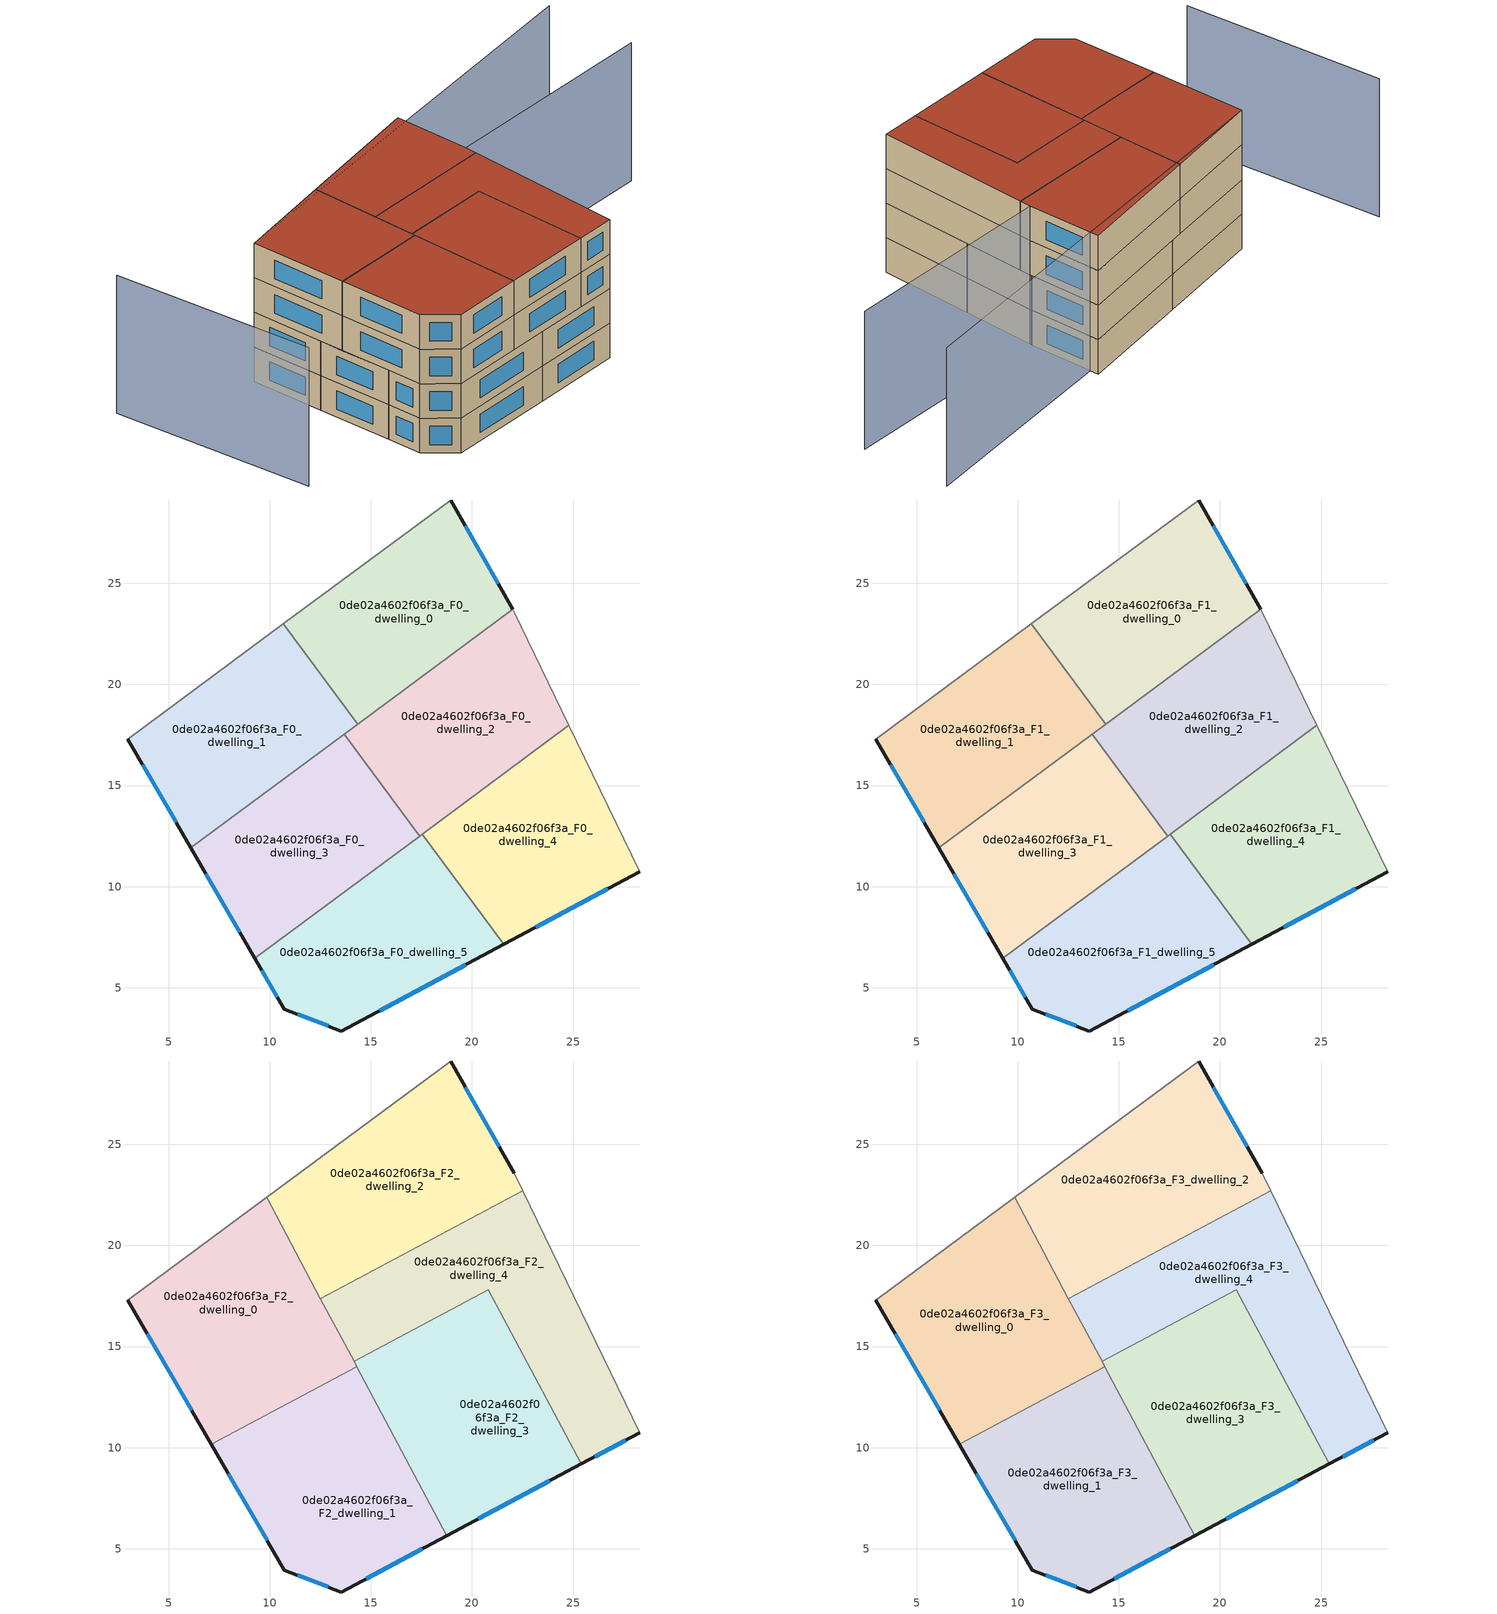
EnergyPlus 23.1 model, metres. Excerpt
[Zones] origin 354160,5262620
0de02a4602f06f3a_F0_dwelling_0
 floor ground (EU_floor_Construction): 18.94,29.12 22.01,23.71 14.34,18.03 10.66,22.99 z0
 wall outside (EU_wall_Construction): 22.01,23.71 18.94,29.12 z0:3
 wall adiabatic (EU_wall_Construction): 18.94,29.12 10.66,22.99 z0:3
 wall to 0de02a4602f06f3a_F0_dwelling_1 (EU_wall_Construction): 10.66,22.99 14.34,18.03 z0:3
 wall to 0de02a4602f06f3a_F0_dwelling_2 (EU_wall_Construction): 14.34,18.03 22.01,23.71 z0:3
 window (EU_Window_Construction): 21.29,24.98 19.66,27.85 z0.7:2.3
0de02a4602f06f3a_F0_dwelling_1
 floor ground (EU_floor_Construction): 10.66,22.99 14.34,18.03 6.1,11.91 2.98,17.3 z0
 wall outside (EU_wall_Construction): 2.98,17.3 6.1,11.91 z0:3
 wall adiabatic (EU_wall_Construction): 10.66,22.99 2.98,17.3 z0:3
 wall to 0de02a4602f06f3a_F0_dwelling_3 (EU_wall_Construction): 6.1,11.91 13.68,17.53 z0:3
 wall to 0de02a4602f06f3a_F0_dwelling_2 (EU_wall_Construction): 13.68,17.53 14.34,18.03 z0:3
 window (EU_Window_Construction): 3.71,16.03 5.37,13.18 z0.7:2.3
0de02a4602f06f3a_F0_dwelling_2
 floor ground (EU_floor_Construction): 22.09,23.57 24.79,17.97 17.41,12.5 13.68,17.53 22.01,23.71 z0
 wall adiabatic (EU_wall_Construction): 24.79,17.97 22.09,23.57 22.01,23.71 z0:3
 wall to 0de02a4602f06f3a_F0_dwelling_3 (EU_wall_Construction): 13.68,17.53 17.41,12.5 z0:3
 wall to 0de02a4602f06f3a_F0_dwelling_4 (EU_wall_Construction): 17.53,12.59 24.79,17.97 z0:3
 wall to 0de02a4602f06f3a_F0_dwelling_5 (EU_wall_Construction): 17.41,12.5 17.53,12.59 z0:3
0de02a4602f06f3a_F0_dwelling_3
 floor ground (EU_floor_Construction): 13.68,17.53 17.41,12.5 9.26,6.46 6.1,11.91 z0
 wall outside (EU_wall_Construction): 6.1,11.91 9.26,6.46 z0:3
 wall to 0de02a4602f06f3a_F0_dwelling_5 (EU_wall_Construction): 9.26,6.46 17.41,12.5 z0:3
 window (EU_Window_Construction): 6.84,10.63 8.52,7.74 z0.7:2.3
0de02a4602f06f3a_F0_dwelling_4
 floor ground (EU_floor_Construction): 24.79,17.97 28.29,10.73 21.57,7.14 17.53,12.59 z0
 wall outside (EU_wall_Construction): 21.57,7.14 28.29,10.73 z0:3
 wall adiabatic (EU_wall_Construction): 28.29,10.73 24.79,17.97 z0:3
 wall to 0de02a4602f06f3a_F0_dwelling_5 (EU_wall_Construction): 17.53,12.59 21.57,7.14 z0:3
 window (EU_Window_Construction): 23.15,7.98 26.71,9.89 z0.7:2.3
0de02a4602f06f3a_F0_dwelling_5
 floor ground (EU_floor_Construction): 17.53,12.59 21.57,7.14 13.54,2.86 10.72,3.94 9.26,6.46 z0
 wall outside (EU_wall_Construction): 9.26,6.46 10.72,3.94 13.54,2.86 21.57,7.14 z0:3
 window (EU_Window_Construction): 9.6,5.87 10.37,4.53 / 15.43,3.86 19.68,6.14 / 11.38,3.69 12.88,3.11 z0.7:2.3
0de02a4602f06f3a_F1_dwelling_0
 floor to 0de02a4602f06f3a_F0_dwelling_0 (EU_floor_Construction): 18.94,29.12 22.01,23.71 14.34,18.03 10.66,22.99 z3
 wall outside (EU_wall_Construction): 22.01,23.71 18.94,29.12 z3:6
 wall adiabatic (EU_wall_Construction): 18.94,29.12 10.66,22.99 z3:6
 wall to 0de02a4602f06f3a_F1_dwelling_1 (EU_wall_Construction): 10.66,22.99 14.34,18.03 z3:6
 wall to 0de02a4602f06f3a_F1_dwelling_2 (EU_wall_Construction): 14.34,18.03 22.01,23.71 z3:6
 window (EU_Window_Construction): 21.29,24.98 19.66,27.85 z3.7:5.3
 ceiling adiabatic (EU_roof_Construction): 22.01,23.71 18.94,29.12 10.66,22.99 14.17,18.26 15.92,19.2 z6
0de02a4602f06f3a_F1_dwelling_1
 floor to 0de02a4602f06f3a_F0_dwelling_1 (EU_floor_Construction): 10.66,22.99 14.34,18.03 6.1,11.91 2.98,17.3 z3
 wall outside (EU_wall_Construction): 2.98,17.3 6.1,11.91 z3:6
 wall adiabatic (EU_wall_Construction): 10.66,22.99 2.98,17.3 z3:6
 wall to 0de02a4602f06f3a_F1_dwelling_3 (EU_wall_Construction): 6.1,11.91 13.68,17.53 z3:6
 wall to 0de02a4602f06f3a_F1_dwelling_2 (EU_wall_Construction): 13.68,17.53 14.34,18.03 z3:6
 window (EU_Window_Construction): 3.71,16.03 5.37,13.18 z3.7:5.3
 ceiling adiabatic (EU_roof_Construction): 12.78,16.86 12.51,17.38 14.17,18.26 10.66,22.99 2.98,17.3 6.1,11.91 z6
0de02a4602f06f3a_F1_dwelling_2
 floor to 0de02a4602f06f3a_F0_dwelling_2 (EU_floor_Construction): 22.09,23.57 24.79,17.97 17.41,12.5 13.68,17.53 22.01,23.71 z3
 wall adiabatic (EU_wall_Construction): 24.79,17.97 22.09,23.57 22.01,23.71 z3:6
 wall to 0de02a4602f06f3a_F1_dwelling_3 (EU_wall_Construction): 13.68,17.53 17.41,12.5 z3:6
 wall to 0de02a4602f06f3a_F1_dwelling_4 (EU_wall_Construction): 17.53,12.59 24.79,17.97 z3:6
 wall to 0de02a4602f06f3a_F1_dwelling_5 (EU_wall_Construction): 17.41,12.5 17.53,12.59 z3:6
 ceiling adiabatic (EU_roof_Construction): 21.88,15.81 20.82,17.8 15.55,15 17.41,12.5 z6
0de02a4602f06f3a_F1_dwelling_3
 floor to 0de02a4602f06f3a_F0_dwelling_3 (EU_floor_Construction): 13.68,17.53 17.41,12.5 9.26,6.46 6.1,11.91 z3
 wall outside (EU_wall_Construction): 6.1,11.91 9.26,6.46 z3:6
 wall to 0de02a4602f06f3a_F1_dwelling_5 (EU_wall_Construction): 9.26,6.46 17.41,12.5 z3:6
 window (EU_Window_Construction): 6.84,10.63 8.52,7.74 z3.7:5.3
 ceiling adiabatic (EU_roof_Construction): 15.76,11.28 17.41,12.5 15.55,15 14.17,14.26 12.78,16.86 6.1,11.91 7.1,10.18 14.3,14.01 z6
0de02a4602f06f3a_F1_dwelling_4
 floor to 0de02a4602f06f3a_F0_dwelling_4 (EU_floor_Construction): 24.79,17.97 28.29,10.73 21.57,7.14 17.53,12.59 z3
 wall outside (EU_wall_Construction): 21.57,7.14 28.29,10.73 z3:6
 wall adiabatic (EU_wall_Construction): 28.29,10.73 24.79,17.97 z3:6
 wall to 0de02a4602f06f3a_F1_dwelling_5 (EU_wall_Construction): 17.53,12.59 21.57,7.14 z3:6
 window (EU_Window_Construction): 23.15,7.98 26.71,9.89 z3.7:5.3
0de02a4602f06f3a_F1_dwelling_5
 floor to 0de02a4602f06f3a_F0_dwelling_5 (EU_floor_Construction): 17.53,12.59 21.57,7.14 13.54,2.86 10.72,3.94 9.26,6.46 z3
 wall outside (EU_wall_Construction): 9.26,6.46 10.72,3.94 13.54,2.86 21.57,7.14 z3:6
 window (EU_Window_Construction): 9.6,5.87 10.37,4.53 / 15.43,3.86 19.68,6.14 / 11.38,3.69 12.88,3.11 z3.7:5.3
0de02a4602f06f3a_F2_dwelling_0
 floor adiabatic (EU_floor_Construction): 9.84,22.38 12.78,16.86 6.1,11.91 2.98,17.3 z6; 12.78,16.86 14.3,14.01 7.1,10.18 6.1,11.91 z6
 wall outside (EU_wall_Construction): 2.98,17.3 7.1,10.18 z6:9
 wall to 0de02a4602f06f3a_F2_dwelling_1 (EU_wall_Construction): 7.1,10.18 14.3,14.01 z6:9
 wall adiabatic (EU_wall_Construction): 9.84,22.38 2.98,17.3 z6:9
 wall to 0de02a4602f06f3a_F2_dwelling_2 (EU_wall_Construction): 12.51,17.38 9.84,22.38 z6:9
 wall to 0de02a4602f06f3a_F2_dwelling_4 (EU_wall_Construction): 14.17,14.26 12.51,17.38 z6:9
 wall to 0de02a4602f06f3a_F2_dwelling_3 (EU_wall_Construction): 14.3,14.01 14.17,14.26 z6:9
 window (EU_Window_Construction): 3.95,15.63 6.14,11.85 z6.7:8.3
0de02a4602f06f3a_F2_dwelling_1
 floor to 0de02a4602f06f3a_F1_dwelling_5 (EU_floor_Construction): 15.76,11.28 18.76,5.64 13.54,2.86 10.72,3.94 9.26,6.46 z6
 floor to 0de02a4602f06f3a_F1_dwelling_3 (EU_floor_Construction): 14.3,14.01 15.76,11.28 9.26,6.46 7.1,10.18 z6
 wall outside (EU_wall_Construction): 7.1,10.18 10.72,3.94 13.54,2.86 18.76,5.64 z6:9
 wall to 0de02a4602f06f3a_F2_dwelling_3 (EU_wall_Construction): 18.76,5.64 14.3,14.01 z6:9
 window (EU_Window_Construction): 11.38,3.69 12.88,3.11 / 7.95,8.71 9.87,5.41 / 14.77,3.51 17.53,4.99 z6.7:8.3
0de02a4602f06f3a_F2_dwelling_2
 floor to 0de02a4602f06f3a_F1_dwelling_2 (EU_floor_Construction): 22.09,23.57 22.51,22.71 15.92,19.2 22.01,23.71 z6
 floor adiabatic (EU_floor_Construction): 18.94,29.12 22.01,23.71 15.92,19.2 12.51,17.38 9.84,22.38 z6
 wall outside (EU_wall_Construction): 22.09,23.57 18.94,29.12 z6:9
 wall adiabatic (EU_wall_Construction): 18.94,29.12 9.84,22.38 / 22.51,22.71 22.09,23.57 z6:9
 wall to 0de02a4602f06f3a_F2_dwelling_4 (EU_wall_Construction): 12.51,17.38 22.51,22.71 z6:9
 window (EU_Window_Construction): 21.35,24.88 19.68,27.82 z6.7:8.3
0de02a4602f06f3a_F2_dwelling_3
 floor to 0de02a4602f06f3a_F1_dwelling_4 (EU_floor_Construction): 21.88,15.81 25.41,9.19 21.57,7.14 17.53,12.59 z6
 floor to 0de02a4602f06f3a_F1_dwelling_5 (EU_floor_Construction): 17.53,12.59 21.57,7.14 18.76,5.64 15.76,11.28 z6
 floor adiabatic (EU_floor_Construction): 20.82,17.8 21.88,15.81 15.76,11.28 14.17,14.26 z6
 wall outside (EU_wall_Construction): 18.76,5.64 25.41,9.19 z6:9
 wall to 0de02a4602f06f3a_F2_dwelling_4 (EU_wall_Construction): 25.41,9.19 20.82,17.8 14.17,14.26 z6:9
 window (EU_Window_Construction): 20.32,6.48 23.85,8.36 z6.7:8.3
0de02a4602f06f3a_F2_dwelling_4
 floor to 0de02a4602f06f3a_F1_dwelling_2 (EU_floor_Construction): 22.51,22.71 24.79,17.97 21.88,15.81 20.82,17.8 15.55,15 13.68,17.53 15.92,19.2 z6
 floor to 0de02a4602f06f3a_F1_dwelling_0 (EU_floor_Construction): 15.92,19.2 14.34,18.03 14.17,18.26 z6
 floor to 0de02a4602f06f3a_F1_dwelling_4 (EU_floor_Construction): 24.79,17.97 28.29,10.73 25.41,9.19 21.88,15.81 z6
 floor to 0de02a4602f06f3a_F1_dwelling_1 (EU_floor_Construction): 14.17,18.26 14.34,18.03 12.78,16.86 12.51,17.38 z6
 floor to 0de02a4602f06f3a_F1_dwelling_3 (EU_floor_Construction): 13.68,17.53 15.55,15 14.17,14.26 12.78,16.86 z6
 wall outside (EU_wall_Construction): 25.41,9.19 28.29,10.73 z6:9
 wall adiabatic (EU_wall_Construction): 28.29,10.73 22.51,22.71 z6:9
 window (EU_Window_Construction): 26.08,9.55 27.62,10.37 z6.7:8.3
0de02a4602f06f3a_F3_dwelling_0
 floor to 0de02a4602f06f3a_F2_dwelling_0 (EU_floor_Construction): 9.84,22.38 14.3,14.01 7.1,10.18 2.98,17.3 z9
 wall outside (EU_wall_Construction): 2.98,17.3 7.1,10.18 z9:12
 wall to 0de02a4602f06f3a_F3_dwelling_1 (EU_wall_Construction): 7.1,10.18 14.3,14.01 z9:12
 wall adiabatic (EU_wall_Construction): 9.84,22.38 2.98,17.3 z9:12
 wall to 0de02a4602f06f3a_F3_dwelling_2 (EU_wall_Construction): 12.51,17.38 9.84,22.38 z9:12
 wall to 0de02a4602f06f3a_F3_dwelling_4 (EU_wall_Construction): 14.17,14.26 12.51,17.38 z9:12
 wall to 0de02a4602f06f3a_F3_dwelling_3 (EU_wall_Construction): 14.3,14.01 14.17,14.26 z9:12
 window (EU_Window_Construction): 3.95,15.63 6.14,11.85 z9.7:11.3
 roof outside (EU_roof_Construction): 14.3,14.01 9.84,22.38 2.98,17.3 7.1,10.18 z12
0de02a4602f06f3a_F3_dwelling_1
 floor to 0de02a4602f06f3a_F2_dwelling_1 (EU_floor_Construction): 14.3,14.01 18.76,5.64 13.54,2.86 10.72,3.94 7.1,10.18 z9
 wall outside (EU_wall_Construction): 7.1,10.18 10.72,3.94 13.54,2.86 18.76,5.64 z9:12
 wall to 0de02a4602f06f3a_F3_dwelling_3 (EU_wall_Construction): 18.76,5.64 14.3,14.01 z9:12
 window (EU_Window_Construction): 11.38,3.69 12.88,3.11 / 7.95,8.71 9.87,5.41 / 14.77,3.51 17.53,4.99 z9.7:11.3
 roof outside (EU_roof_Construction): 18.76,5.64 14.3,14.01 7.1,10.18 10.72,3.94 13.54,2.86 z12
0de02a4602f06f3a_F3_dwelling_2
 floor to 0de02a4602f06f3a_F2_dwelling_2 (EU_floor_Construction): 18.94,29.12 22.09,23.57 22.51,22.71 12.51,17.38 9.84,22.38 z9
 wall outside (EU_wall_Construction): 22.09,23.57 18.94,29.12 z9:12
 wall adiabatic (EU_wall_Construction): 18.94,29.12 9.84,22.38 / 22.51,22.71 22.09,23.57 z9:12
 wall to 0de02a4602f06f3a_F3_dwelling_4 (EU_wall_Construction): 12.51,17.38 22.51,22.71 z9:12
 window (EU_Window_Construction): 21.35,24.88 19.68,27.82 z9.7:11.3
 roof outside (EU_roof_Construction): 22.51,22.71 22.09,23.57 18.94,29.12 9.84,22.38 12.51,17.38 z12
0de02a4602f06f3a_F3_dwelling_3
 floor to 0de02a4602f06f3a_F2_dwelling_3 (EU_floor_Construction): 20.82,17.8 25.41,9.19 18.76,5.64 14.17,14.26 z9
 wall outside (EU_wall_Construction): 18.76,5.64 25.41,9.19 z9:12
 wall to 0de02a4602f06f3a_F3_dwelling_4 (EU_wall_Construction): 25.41,9.19 20.82,17.8 14.17,14.26 z9:12
 window (EU_Window_Construction): 20.32,6.48 23.85,8.36 z9.7:11.3
 roof outside (EU_roof_Construction): 25.41,9.19 20.82,17.8 14.17,14.26 18.76,5.64 z12
0de02a4602f06f3a_F3_dwelling_4
 floor to 0de02a4602f06f3a_F2_dwelling_4 (EU_floor_Construction): 22.51,22.71 28.29,10.73 25.41,9.19 20.82,17.8 14.17,14.26 12.51,17.38 z9
 wall outside (EU_wall_Construction): 25.41,9.19 28.29,10.73 z9:12
 wall adiabatic (EU_wall_Construction): 28.29,10.73 22.51,22.71 z9:12
 window (EU_Window_Construction): 26.08,9.55 27.62,10.37 z9.7:11.3
 roof outside (EU_roof_Construction): 28.29,10.73 22.51,22.71 12.51,17.38 14.17,14.26 20.82,17.8 25.41,9.19 z12
shading: -7.91,17.02 1.53,2.78 / 28.29,10.73 21.62,23.32 / 21.62,23.32 38.5,32.28 / 34.72,39.05 2.98,17.3 z0:12
[Building]
EU S2 Campaign: North Axis=0; Terrain=City; Solar Distribution=FullExterior
[Site:Location]
Budapest.Ferenc.Liszt.Intl.AP: Latitude=47.437; Longitude=19.256; Time Zone=1; Elevation=185
[SizingPeriod:WeatherFileDays]
AnnualSizingPeriod: Begin Month=1; Begin Day of Month=1; End Month=12; End Day of Month=31; Day of Week for Start Day=Monday; Use Weather File Daylight Saving Period=No; Use Weather File Rain and Snow Indicators=No
[MATERIAL]
EU_InternalMass_Material: Roughness=MediumRough; Thickness=0.1; Conductivity=1; Density=1800; Specific Heat=900; Thermal Absorptance=0.9; Solar Absorptance=0.7; Visible Absorptance=0.7
[MATERIAL:NOMASS] Roughness=MediumRough; Thermal Absorptance=0.9; Solar Absorptance=0.7; Visible Absorptance=0.7
Name | Thermal Resistance
EU_wall_NoMass | 0.832559
EU_roof_NoMass | 1.39638
EU_floor_NoMass | 0.872794
[WINDOWMATERIAL:SIMPLEGLAZINGSYSTEM]
EU_Window_SimpleGlazing: UFactor=2.79869; Solar Heat Gain Coefficient=0.75; Visible Transmittance=0.75
[CONSTRUCTION]
EU_wall_Construction: EU_wall_NoMass
EU_roof_Construction: EU_roof_NoMass
EU_floor_Construction: EU_floor_NoMass
EU_Window_Construction: EU_Window_SimpleGlazing
EU_InternalMass_Construction: EU_InternalMass_Material
[ZONE] Type=1; Multiplier=1; Ceiling Height=autocalculate; Floor Area=autocalculate; Part of Total Floor Area=Yes
Name | Volume
0de02a4602f06f3a_F0_dwelling_0; 0de02a4602f06f3a_F1_dwelling_0 | 183.935
0de02a4602f06f3a_F2_dwelling_0; 0de02a4602f06f3a_F3_dwelling_0 | 220.712
0de02a4602f06f3a_F0_dwelling_1; 0de02a4602f06f3a_F1_dwelling_1; 0de02a4602f06f3a_F0_dwelling_5; 0de02a4602f06f3a_F1_dwelling_5 | 183.933
0de02a4602f06f3a_F2_dwelling_1; 0de02a4602f06f3a_F3_dwelling_1 | 220.706
0de02a4602f06f3a_F0_dwelling_2; 0de02a4602f06f3a_F1_dwelling_2 | 183.911
0de02a4602f06f3a_F2_dwelling_2; 0de02a4602f06f3a_F3_dwelling_2 | 220.718
0de02a4602f06f3a_F0_dwelling_3; 0de02a4602f06f3a_F1_dwelling_3 | 183.922
0de02a4602f06f3a_F2_dwelling_3; 0de02a4602f06f3a_F3_dwelling_3 | 220.694
0de02a4602f06f3a_F0_dwelling_4; 0de02a4602f06f3a_F1_dwelling_4 | 183.916
0de02a4602f06f3a_F2_dwelling_4; 0de02a4602f06f3a_F3_dwelling_4 | 220.711
[INTERNALMASS] Construction=EU_InternalMass_Construction
Name | Zone or ZoneList | Surface Area
0de02a4602f06f3a_F0_dwelling_0_EU_InternalMass | 0de02a4602f06f3a_F0_dwelling_0 | 61.3122
0de02a4602f06f3a_F0_dwelling_1_EU_InternalMass | 0de02a4602f06f3a_F0_dwelling_1 | 61.3109
0de02a4602f06f3a_F0_dwelling_2_EU_InternalMass | 0de02a4602f06f3a_F0_dwelling_2 | 61.3051
0de02a4602f06f3a_F0_dwelling_3_EU_InternalMass | 0de02a4602f06f3a_F0_dwelling_3 | 61.3066
0de02a4602f06f3a_F0_dwelling_4_EU_InternalMass | 0de02a4602f06f3a_F0_dwelling_4 | 61.3048
0de02a4602f06f3a_F0_dwelling_5_EU_InternalMass | 0de02a4602f06f3a_F0_dwelling_5 | 61.3104
0de02a4602f06f3a_F1_dwelling_0_EU_InternalMass | 0de02a4602f06f3a_F1_dwelling_0 | 61.3122
0de02a4602f06f3a_F1_dwelling_1_EU_InternalMass | 0de02a4602f06f3a_F1_dwelling_1 | 61.3109
0de02a4602f06f3a_F1_dwelling_2_EU_InternalMass | 0de02a4602f06f3a_F1_dwelling_2 | 61.3051
0de02a4602f06f3a_F1_dwelling_3_EU_InternalMass | 0de02a4602f06f3a_F1_dwelling_3 | 61.3066
0de02a4602f06f3a_F1_dwelling_4_EU_InternalMass | 0de02a4602f06f3a_F1_dwelling_4 | 61.3048
0de02a4602f06f3a_F1_dwelling_5_EU_InternalMass | 0de02a4602f06f3a_F1_dwelling_5 | 61.3104
0de02a4602f06f3a_F2_dwelling_0_EU_InternalMass | 0de02a4602f06f3a_F2_dwelling_0 | 73.569
0de02a4602f06f3a_F2_dwelling_1_EU_InternalMass | 0de02a4602f06f3a_F2_dwelling_1 | 73.5701
0de02a4602f06f3a_F2_dwelling_2_EU_InternalMass | 0de02a4602f06f3a_F2_dwelling_2 | 73.5738
0de02a4602f06f3a_F2_dwelling_3_EU_InternalMass | 0de02a4602f06f3a_F2_dwelling_3 | 73.5661
0de02a4602f06f3a_F2_dwelling_4_EU_InternalMass | 0de02a4602f06f3a_F2_dwelling_4 | 73.57
0de02a4602f06f3a_F3_dwelling_0_EU_InternalMass | 0de02a4602f06f3a_F3_dwelling_0 | 73.569
0de02a4602f06f3a_F3_dwelling_1_EU_InternalMass | 0de02a4602f06f3a_F3_dwelling_1 | 73.5701
0de02a4602f06f3a_F3_dwelling_2_EU_InternalMass | 0de02a4602f06f3a_F3_dwelling_2 | 73.5738
0de02a4602f06f3a_F3_dwelling_3_EU_InternalMass | 0de02a4602f06f3a_F3_dwelling_3 | 73.5661
0de02a4602f06f3a_F3_dwelling_4_EU_InternalMass | 0de02a4602f06f3a_F3_dwelling_4 | 73.57
[OTHEREQUIPMENT] Fuel Type=Electricity; Design Level Calculation Method=Watts/Area; Power per Zone Floor Area=1; Fraction Latent=0; Fraction Radiant=0; Fraction Lost=0; Carbon Dioxide Generation Rate=0; EndUse Subcategory=EU_Step8_InternalGains
Name | Zone or ZoneList or Space or SpaceList | Schedule
EU_Step8_InternalGain_0de02a4602f06f3a_F0_dwelling_0_f000 | 0de02a4602f06f3a_F0_dwelling_0 | EU_Step8_GainSchedule_0de02a4602f06f3a_F0_dwelling_0_f000
EU_Step8_InternalGain_0de02a4602f06f3a_F0_dwelling_1_f000 | 0de02a4602f06f3a_F0_dwelling_1 | EU_Step8_GainSchedule_0de02a4602f06f3a_F0_dwelling_1_f000
EU_Step8_InternalGain_0de02a4602f06f3a_F0_dwelling_2_f000 | 0de02a4602f06f3a_F0_dwelling_2 | EU_Step8_GainSchedule_0de02a4602f06f3a_F0_dwelling_2_f000
EU_Step8_InternalGain_0de02a4602f06f3a_F0_dwelling_3_f000 | 0de02a4602f06f3a_F0_dwelling_3 | EU_Step8_GainSchedule_0de02a4602f06f3a_F0_dwelling_3_f000
EU_Step8_InternalGain_0de02a4602f06f3a_F0_dwelling_4_f000 | 0de02a4602f06f3a_F0_dwelling_4 | EU_Step8_GainSchedule_0de02a4602f06f3a_F0_dwelling_4_f000
EU_Step8_InternalGain_0de02a4602f06f3a_F0_dwelling_5_f000 | 0de02a4602f06f3a_F0_dwelling_5 | EU_Step8_GainSchedule_0de02a4602f06f3a_F0_dwelling_5_f000
EU_Step8_InternalGain_0de02a4602f06f3a_F1_dwelling_0_f000 | 0de02a4602f06f3a_F1_dwelling_0 | EU_Step8_GainSchedule_0de02a4602f06f3a_F1_dwelling_0_f000
EU_Step8_InternalGain_0de02a4602f06f3a_F1_dwelling_1_f000 | 0de02a4602f06f3a_F1_dwelling_1 | EU_Step8_GainSchedule_0de02a4602f06f3a_F1_dwelling_1_f000
EU_Step8_InternalGain_0de02a4602f06f3a_F1_dwelling_2_f000 | 0de02a4602f06f3a_F1_dwelling_2 | EU_Step8_GainSchedule_0de02a4602f06f3a_F1_dwelling_2_f000
EU_Step8_InternalGain_0de02a4602f06f3a_F1_dwelling_3_f000 | 0de02a4602f06f3a_F1_dwelling_3 | EU_Step8_GainSchedule_0de02a4602f06f3a_F1_dwelling_3_f000
EU_Step8_InternalGain_0de02a4602f06f3a_F1_dwelling_4_f000 | 0de02a4602f06f3a_F1_dwelling_4 | EU_Step8_GainSchedule_0de02a4602f06f3a_F1_dwelling_4_f000
EU_Step8_InternalGain_0de02a4602f06f3a_F1_dwelling_5_f000 | 0de02a4602f06f3a_F1_dwelling_5 | EU_Step8_GainSchedule_0de02a4602f06f3a_F1_dwelling_5_f000
EU_Step8_InternalGain_0de02a4602f06f3a_F2_dwelling_0_f000 | 0de02a4602f06f3a_F2_dwelling_0 | EU_Step8_GainSchedule_0de02a4602f06f3a_F2_dwelling_0_f000
EU_Step8_InternalGain_0de02a4602f06f3a_F2_dwelling_1_f000 | 0de02a4602f06f3a_F2_dwelling_1 | EU_Step8_GainSchedule_0de02a4602f06f3a_F2_dwelling_1_f000
EU_Step8_InternalGain_0de02a4602f06f3a_F2_dwelling_2_f000 | 0de02a4602f06f3a_F2_dwelling_2 | EU_Step8_GainSchedule_0de02a4602f06f3a_F2_dwelling_2_f000
EU_Step8_InternalGain_0de02a4602f06f3a_F2_dwelling_3_f000 | 0de02a4602f06f3a_F2_dwelling_3 | EU_Step8_GainSchedule_0de02a4602f06f3a_F2_dwelling_3_f000
EU_Step8_InternalGain_0de02a4602f06f3a_F2_dwelling_4_f000 | 0de02a4602f06f3a_F2_dwelling_4 | EU_Step8_GainSchedule_0de02a4602f06f3a_F2_dwelling_4_f000
EU_Step8_InternalGain_0de02a4602f06f3a_F3_dwelling_0_f000 | 0de02a4602f06f3a_F3_dwelling_0 | EU_Step8_GainSchedule_0de02a4602f06f3a_F3_dwelling_0_f000
EU_Step8_InternalGain_0de02a4602f06f3a_F3_dwelling_1_f000 | 0de02a4602f06f3a_F3_dwelling_1 | EU_Step8_GainSchedule_0de02a4602f06f3a_F3_dwelling_1_f000
EU_Step8_InternalGain_0de02a4602f06f3a_F3_dwelling_2_f000 | 0de02a4602f06f3a_F3_dwelling_2 | EU_Step8_GainSchedule_0de02a4602f06f3a_F3_dwelling_2_f000
EU_Step8_InternalGain_0de02a4602f06f3a_F3_dwelling_3_f000 | 0de02a4602f06f3a_F3_dwelling_3 | EU_Step8_GainSchedule_0de02a4602f06f3a_F3_dwelling_3_f000
EU_Step8_InternalGain_0de02a4602f06f3a_F3_dwelling_4_f000 | 0de02a4602f06f3a_F3_dwelling_4 | EU_Step8_GainSchedule_0de02a4602f06f3a_F3_dwelling_4_f000
[ZONEVENTILATION:DESIGNFLOWRATE] Schedule=EU_AlwaysOn; Design Flow Rate Calculation Method=AirChanges/Hour; Air Changes per Hour=0.475469; Ventilation Type=Natural; Fan Pressure Rise=0; Fan Total Efficiency=1; Constant Term Coefficient=1; Temperature Term Coefficient=0; Velocity Term Coefficient=0; Velocity Squared Term Coefficient=0; Minimum Indoor Temperature=-100; Maximum Indoor Temperature=100; Delta Temperature=-100; Minimum Outdoor Temperature=-100; Maximum Outdoor Temperature=100; Maximum Wind Speed=40
Name | Zone or ZoneList or Space or SpaceList
EU_ConstantAir_0de02a4602f06f3a_F0_dwelling_0 | 0de02a4602f06f3a_F0_dwelling_0
EU_ConstantAir_0de02a4602f06f3a_F0_dwelling_1 | 0de02a4602f06f3a_F0_dwelling_1
EU_ConstantAir_0de02a4602f06f3a_F0_dwelling_2 | 0de02a4602f06f3a_F0_dwelling_2
EU_ConstantAir_0de02a4602f06f3a_F0_dwelling_3 | 0de02a4602f06f3a_F0_dwelling_3
EU_ConstantAir_0de02a4602f06f3a_F0_dwelling_4 | 0de02a4602f06f3a_F0_dwelling_4
EU_ConstantAir_0de02a4602f06f3a_F0_dwelling_5 | 0de02a4602f06f3a_F0_dwelling_5
EU_ConstantAir_0de02a4602f06f3a_F1_dwelling_0 | 0de02a4602f06f3a_F1_dwelling_0
EU_ConstantAir_0de02a4602f06f3a_F1_dwelling_1 | 0de02a4602f06f3a_F1_dwelling_1
EU_ConstantAir_0de02a4602f06f3a_F1_dwelling_2 | 0de02a4602f06f3a_F1_dwelling_2
EU_ConstantAir_0de02a4602f06f3a_F1_dwelling_3 | 0de02a4602f06f3a_F1_dwelling_3
EU_ConstantAir_0de02a4602f06f3a_F1_dwelling_4 | 0de02a4602f06f3a_F1_dwelling_4
EU_ConstantAir_0de02a4602f06f3a_F1_dwelling_5 | 0de02a4602f06f3a_F1_dwelling_5
EU_ConstantAir_0de02a4602f06f3a_F2_dwelling_0 | 0de02a4602f06f3a_F2_dwelling_0
EU_ConstantAir_0de02a4602f06f3a_F2_dwelling_1 | 0de02a4602f06f3a_F2_dwelling_1
EU_ConstantAir_0de02a4602f06f3a_F2_dwelling_2 | 0de02a4602f06f3a_F2_dwelling_2
EU_ConstantAir_0de02a4602f06f3a_F2_dwelling_3 | 0de02a4602f06f3a_F2_dwelling_3
EU_ConstantAir_0de02a4602f06f3a_F2_dwelling_4 | 0de02a4602f06f3a_F2_dwelling_4
EU_ConstantAir_0de02a4602f06f3a_F3_dwelling_0 | 0de02a4602f06f3a_F3_dwelling_0
EU_ConstantAir_0de02a4602f06f3a_F3_dwelling_1 | 0de02a4602f06f3a_F3_dwelling_1
EU_ConstantAir_0de02a4602f06f3a_F3_dwelling_2 | 0de02a4602f06f3a_F3_dwelling_2
EU_ConstantAir_0de02a4602f06f3a_F3_dwelling_3 | 0de02a4602f06f3a_F3_dwelling_3
EU_ConstantAir_0de02a4602f06f3a_F3_dwelling_4 | 0de02a4602f06f3a_F3_dwelling_4
[HVACTEMPLATE:THERMOSTAT] Constant Heating Setpoint=20; Constant Cooling Setpoint=50
EU_HeatOnly_0de02a4602f06f3a_F0_dwelling_0; EU_HeatOnly_0de02a4602f06f3a_F0_dwelling_1; EU_HeatOnly_0de02a4602f06f3a_F0_dwelling_2; EU_HeatOnly_0de02a4602f06f3a_F0_dwelling_3; EU_HeatOnly_0de02a4602f06f3a_F0_dwelling_4; EU_HeatOnly_0de02a4602f06f3a_F0_dwelling_5; EU_HeatOnly_0de02a4602f06f3a_F1_dwelling_0; EU_HeatOnly_0de02a4602f06f3a_F1_dwelling_1; EU_HeatOnly_0de02a4602f06f3a_F1_dwelling_2; EU_HeatOnly_0de02a4602f06f3a_F1_dwelling_3; EU_HeatOnly_0de02a4602f06f3a_F1_dwelling_4; EU_HeatOnly_0de02a4602f06f3a_F1_dwelling_5; EU_HeatOnly_0de02a4602f06f3a_F2_dwelling_0; EU_HeatOnly_0de02a4602f06f3a_F2_dwelling_1; EU_HeatOnly_0de02a4602f06f3a_F2_dwelling_2; EU_HeatOnly_0de02a4602f06f3a_F2_dwelling_3; EU_HeatOnly_0de02a4602f06f3a_F2_dwelling_4; EU_HeatOnly_0de02a4602f06f3a_F3_dwelling_0; EU_HeatOnly_0de02a4602f06f3a_F3_dwelling_1; EU_HeatOnly_0de02a4602f06f3a_F3_dwelling_2; EU_HeatOnly_0de02a4602f06f3a_F3_dwelling_3; EU_HeatOnly_0de02a4602f06f3a_F3_dwelling_4
[HVACTEMPLATE:ZONE:IDEALLOADSAIRSYSTEM] System Availability Schedule=EU_AlwaysOn; Maximum Heating Supply Air Temperature=50; Minimum Cooling Supply Air Temperature=13; Maximum Heating Supply Air Humidity Ratio=0.0156; Minimum Cooling Supply Air Humidity Ratio=0.0077; Heating Limit=NoLimit; Cooling Limit=NoLimit; Heating Availability Schedule=EU_AlwaysOn; Cooling Availability Schedule=EU_CoolingOff; Dehumidification Control Type=ConstantSensibleHeatRatio; Cooling Sensible Heat Ratio=0.7; Dehumidification Setpoint=60; Humidification Control Type=None; Humidification Setpoint=30; Outdoor Air Method=None; Outdoor Air Flow Rate per Person=0.00944; Outdoor Air Flow Rate per Zone Floor Area=0; Outdoor Air Flow Rate per Zone=0; Demand Controlled Ventilation Type=None; Outdoor Air Economizer Type=NoEconomizer; Heat Recovery Type=None; Sensible Heat Recovery Effectiveness=0.7; Latent Heat Recovery Effectiveness=0.65
Name | Template Thermostat
0de02a4602f06f3a_F0_dwelling_0 | EU_HeatOnly_0de02a4602f06f3a_F0_dwelling_0
0de02a4602f06f3a_F0_dwelling_1 | EU_HeatOnly_0de02a4602f06f3a_F0_dwelling_1
0de02a4602f06f3a_F0_dwelling_2 | EU_HeatOnly_0de02a4602f06f3a_F0_dwelling_2
0de02a4602f06f3a_F0_dwelling_3 | EU_HeatOnly_0de02a4602f06f3a_F0_dwelling_3
0de02a4602f06f3a_F0_dwelling_4 | EU_HeatOnly_0de02a4602f06f3a_F0_dwelling_4
0de02a4602f06f3a_F0_dwelling_5 | EU_HeatOnly_0de02a4602f06f3a_F0_dwelling_5
0de02a4602f06f3a_F1_dwelling_0 | EU_HeatOnly_0de02a4602f06f3a_F1_dwelling_0
0de02a4602f06f3a_F1_dwelling_1 | EU_HeatOnly_0de02a4602f06f3a_F1_dwelling_1
0de02a4602f06f3a_F1_dwelling_2 | EU_HeatOnly_0de02a4602f06f3a_F1_dwelling_2
0de02a4602f06f3a_F1_dwelling_3 | EU_HeatOnly_0de02a4602f06f3a_F1_dwelling_3
0de02a4602f06f3a_F1_dwelling_4 | EU_HeatOnly_0de02a4602f06f3a_F1_dwelling_4
0de02a4602f06f3a_F1_dwelling_5 | EU_HeatOnly_0de02a4602f06f3a_F1_dwelling_5
0de02a4602f06f3a_F2_dwelling_0 | EU_HeatOnly_0de02a4602f06f3a_F2_dwelling_0
0de02a4602f06f3a_F2_dwelling_1 | EU_HeatOnly_0de02a4602f06f3a_F2_dwelling_1
0de02a4602f06f3a_F2_dwelling_2 | EU_HeatOnly_0de02a4602f06f3a_F2_dwelling_2
0de02a4602f06f3a_F2_dwelling_3 | EU_HeatOnly_0de02a4602f06f3a_F2_dwelling_3
0de02a4602f06f3a_F2_dwelling_4 | EU_HeatOnly_0de02a4602f06f3a_F2_dwelling_4
0de02a4602f06f3a_F3_dwelling_0 | EU_HeatOnly_0de02a4602f06f3a_F3_dwelling_0
0de02a4602f06f3a_F3_dwelling_1 | EU_HeatOnly_0de02a4602f06f3a_F3_dwelling_1
0de02a4602f06f3a_F3_dwelling_2 | EU_HeatOnly_0de02a4602f06f3a_F3_dwelling_2
0de02a4602f06f3a_F3_dwelling_3 | EU_HeatOnly_0de02a4602f06f3a_F3_dwelling_3
0de02a4602f06f3a_F3_dwelling_4 | EU_HeatOnly_0de02a4602f06f3a_F3_dwelling_4
[SIZING:ZONE] Zone Cooling Design Supply Air Temperature Input Method=SupplyAirTemperature; Zone Cooling Design Supply Air Temperature=13; Zone Heating Design Supply Air Temperature Input Method=SupplyAirTemperature; Zone Heating Design Supply Air Temperature=50; Zone Cooling Design Supply Air Humidity Ratio=0.008; Zone Heating Design Supply Air Humidity Ratio=0.008; Cooling Design Air Flow Method=DesignDay; Cooling Design Air Flow Rate=0; Cooling Minimum Air Flow per Zone Floor Area=0.000762; Cooling Minimum Air Flow=0; Cooling Minimum Air Flow Fraction=0.2; Heating Design Air Flow Method=DesignDay; Heating Design Air Flow Rate=0; Heating Maximum Air Flow per Zone Floor Area=0.002032; Heating Maximum Air Flow=0.141576; Heating Maximum Air Flow Fraction=0.3; Account for Dedicated Outdoor Air System=No; Dedicated Outdoor Air System Control Strategy=NeutralSupplyAir; Dedicated Outdoor Air Low Setpoint Temperature for Design=autosize; Dedicated Outdoor Air High Setpoint Temperature for Design=autosize; Zone Load Sizing Method=Sensible Load Only No Latent Load; Zone Latent Cooling Design Supply Air Humidity Ratio Input Method=HumidityRatioDifference; Zone Cooling Design Supply Air Humidity Ratio Difference=0.005; Zone Latent Heating Design Supply Air Humidity Ratio Input Method=HumidityRatioDifference; Zone Humidification Design Supply Air Humidity Ratio Difference=0.005
0de02a4602f06f3a_F0_dwelling_0; 0de02a4602f06f3a_F0_dwelling_1; 0de02a4602f06f3a_F0_dwelling_2; 0de02a4602f06f3a_F0_dwelling_3; 0de02a4602f06f3a_F0_dwelling_4; 0de02a4602f06f3a_F0_dwelling_5; 0de02a4602f06f3a_F1_dwelling_0; 0de02a4602f06f3a_F1_dwelling_1; 0de02a4602f06f3a_F1_dwelling_2; 0de02a4602f06f3a_F1_dwelling_3; 0de02a4602f06f3a_F1_dwelling_4; 0de02a4602f06f3a_F1_dwelling_5; 0de02a4602f06f3a_F2_dwelling_0; 0de02a4602f06f3a_F2_dwelling_1; 0de02a4602f06f3a_F2_dwelling_2; 0de02a4602f06f3a_F2_dwelling_3; 0de02a4602f06f3a_F2_dwelling_4; 0de02a4602f06f3a_F3_dwelling_0; 0de02a4602f06f3a_F3_dwelling_1; 0de02a4602f06f3a_F3_dwelling_2; 0de02a4602f06f3a_F3_dwelling_3; 0de02a4602f06f3a_F3_dwelling_4
[SCHEDULE:CONSTANT]
Name | Hourly Value
EU_AlwaysOn | 1
EU_CoolingOff | 0
[SCHEDULE:FILE] Column Number=1; Rows to Skip at Top=0; Number of Hours of Data=8760; Column Separator=Comma; Interpolate to Timestep=No; Minutes per Item=60; Adjust Schedule for Daylight Savings=Yes
Name | File
EU_Step8_GainSchedule_0de02a4602f06f3a_F0_dwelling_0_f000 | ../../schedules/0de02a4602f06f3a/0de02a4602f06f3a_F0_dwelling_0_f000_gain.csv
EU_Step8_GainSchedule_0de02a4602f06f3a_F0_dwelling_1_f000 | ../../schedules/0de02a4602f06f3a/0de02a4602f06f3a_F0_dwelling_1_f000_gain.csv
EU_Step8_GainSchedule_0de02a4602f06f3a_F0_dwelling_2_f000 | ../../schedules/0de02a4602f06f3a/0de02a4602f06f3a_F0_dwelling_2_f000_gain.csv
EU_Step8_GainSchedule_0de02a4602f06f3a_F0_dwelling_3_f000 | ../../schedules/0de02a4602f06f3a/0de02a4602f06f3a_F0_dwelling_3_f000_gain.csv
EU_Step8_GainSchedule_0de02a4602f06f3a_F0_dwelling_4_f000 | ../../schedules/0de02a4602f06f3a/0de02a4602f06f3a_F0_dwelling_4_f000_gain.csv
EU_Step8_GainSchedule_0de02a4602f06f3a_F0_dwelling_5_f000 | ../../schedules/0de02a4602f06f3a/0de02a4602f06f3a_F0_dwelling_5_f000_gain.csv
EU_Step8_GainSchedule_0de02a4602f06f3a_F1_dwelling_0_f000 | ../../schedules/0de02a4602f06f3a/0de02a4602f06f3a_F1_dwelling_0_f000_gain.csv
EU_Step8_GainSchedule_0de02a4602f06f3a_F1_dwelling_1_f000 | ../../schedules/0de02a4602f06f3a/0de02a4602f06f3a_F1_dwelling_1_f000_gain.csv
EU_Step8_GainSchedule_0de02a4602f06f3a_F1_dwelling_2_f000 | ../../schedules/0de02a4602f06f3a/0de02a4602f06f3a_F1_dwelling_2_f000_gain.csv
EU_Step8_GainSchedule_0de02a4602f06f3a_F1_dwelling_3_f000 | ../../schedules/0de02a4602f06f3a/0de02a4602f06f3a_F1_dwelling_3_f000_gain.csv
EU_Step8_GainSchedule_0de02a4602f06f3a_F1_dwelling_4_f000 | ../../schedules/0de02a4602f06f3a/0de02a4602f06f3a_F1_dwelling_4_f000_gain.csv
EU_Step8_GainSchedule_0de02a4602f06f3a_F1_dwelling_5_f000 | ../../schedules/0de02a4602f06f3a/0de02a4602f06f3a_F1_dwelling_5_f000_gain.csv
EU_Step8_GainSchedule_0de02a4602f06f3a_F2_dwelling_0_f000 | ../../schedules/0de02a4602f06f3a/0de02a4602f06f3a_F2_dwelling_0_f000_gain.csv
EU_Step8_GainSchedule_0de02a4602f06f3a_F2_dwelling_1_f000 | ../../schedules/0de02a4602f06f3a/0de02a4602f06f3a_F2_dwelling_1_f000_gain.csv
EU_Step8_GainSchedule_0de02a4602f06f3a_F2_dwelling_2_f000 | ../../schedules/0de02a4602f06f3a/0de02a4602f06f3a_F2_dwelling_2_f000_gain.csv
EU_Step8_GainSchedule_0de02a4602f06f3a_F2_dwelling_3_f000 | ../../schedules/0de02a4602f06f3a/0de02a4602f06f3a_F2_dwelling_3_f000_gain.csv
EU_Step8_GainSchedule_0de02a4602f06f3a_F2_dwelling_4_f000 | ../../schedules/0de02a4602f06f3a/0de02a4602f06f3a_F2_dwelling_4_f000_gain.csv
EU_Step8_GainSchedule_0de02a4602f06f3a_F3_dwelling_0_f000 | ../../schedules/0de02a4602f06f3a/0de02a4602f06f3a_F3_dwelling_0_f000_gain.csv
EU_Step8_GainSchedule_0de02a4602f06f3a_F3_dwelling_1_f000 | ../../schedules/0de02a4602f06f3a/0de02a4602f06f3a_F3_dwelling_1_f000_gain.csv
EU_Step8_GainSchedule_0de02a4602f06f3a_F3_dwelling_2_f000 | ../../schedules/0de02a4602f06f3a/0de02a4602f06f3a_F3_dwelling_2_f000_gain.csv
EU_Step8_GainSchedule_0de02a4602f06f3a_F3_dwelling_3_f000 | ../../schedules/0de02a4602f06f3a/0de02a4602f06f3a_F3_dwelling_3_f000_gain.csv
EU_Step8_GainSchedule_0de02a4602f06f3a_F3_dwelling_4_f000 | ../../schedules/0de02a4602f06f3a/0de02a4602f06f3a_F3_dwelling_4_f000_gain.csv
